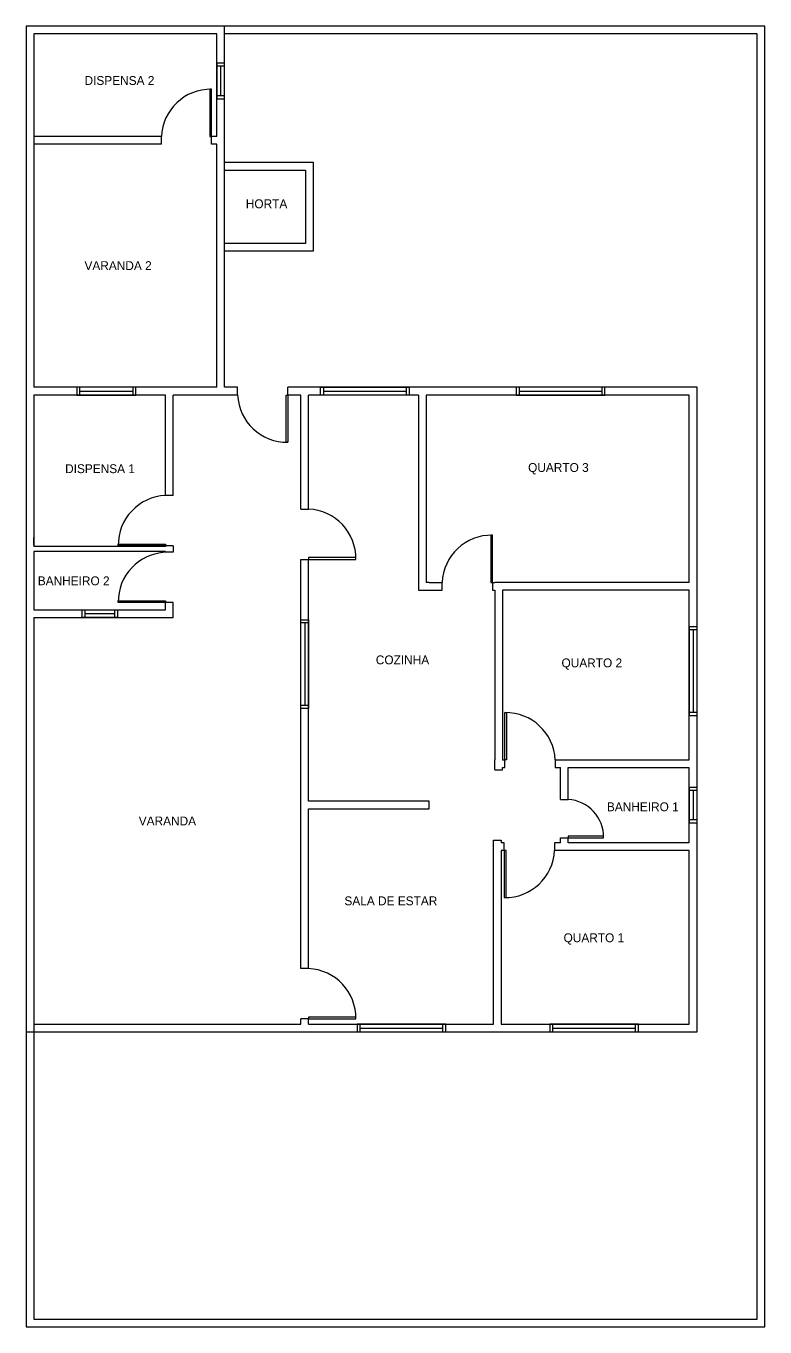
# Model space of a CAD drawing. Header units: millimetres. Extents: x 10 to 172, y 10 to 32.
# Drawn here: x 100 to 112.5, y 10 to 32 of the extents above; entities that cross this region are included whole.
import ezdxf

# ---------------------------------------------------------------- set-up
doc = ezdxf.new("R2010")
doc.units = ezdxf.units.MM
for name, color, linetype in [('Janelas e Portas', 6, 'Continuous'), ('Paredes', 7, 'Continuous'), ('Pisos', 2, 'Continuous'), ('Terreno', 1, 'Continuous'), ('Texto', 7, 'Continuous')]:
    doc.layers.add(name, color=color, linetype=linetype)
doc.styles.add('texto', font='')
doc.styles.get('texto').set_extended_font_data('Century Gothic')

msp = doc.modelspace()

# ---------------------------------------------------------------- hatches: boundary and pattern name
at = {"layer": 'Pisos'}
h = msp.add_hatch(dxfattribs=at)
h.set_pattern_fill('ANSI37', color=256, scale=0.05)
h.paths.add_polyline_path([(109.788, 18.684), (111.156, 18.684), (111.156, 18.909), (109.788, 18.909)], flags=9)

# ---------------------------------------------------------------- linework, layer by layer
at = {"layer": 'Janelas e Portas'}
for p, q in [((103.36, 31.37), (103.23, 31.37)), ((103.23, 31.37), (103.23, 30.77)), ((103.36, 31.32), (103.23, 31.32)), ((103.295, 30.82), (103.295, 31.32)), ((103.36, 30.77), (103.36, 31.37)), ((103.36, 30.82), (103.23, 30.82)), ((103.23, 30.77), (103.36, 30.77)), ((100.86, 25.89), (100.86, 25.76)), ((101.86, 25.89), (100.86, 25.89)), ((100.86, 25.76), (101.86, 25.76)), ((100.91, 25.76), (100.91, 25.89)), ((100.91, 25.825), (101.81, 25.825)), ((101.81, 25.76), (101.81, 25.89)), ((101.86, 25.76), (101.86, 25.89)), ((104.98, 25.76), (104.98, 25.89)), ((104.98, 25.89), (106.48, 25.89)), ((106.48, 25.76), (104.98, 25.76)), ((105.03, 25.89), (105.03, 25.76)), ((105.03, 25.825), (106.43, 25.825)), ((106.43, 25.89), (106.43, 25.76)), ((106.48, 25.89), (106.48, 25.76)), ((109.79, 25.89), (108.29, 25.89)), ((108.29, 25.89), (108.29, 25.76)), ((108.29, 25.76), (109.79, 25.76)), ((108.34, 25.89), (108.34, 25.76)), ((108.34, 25.825), (109.74, 25.825)), ((109.74, 25.89), (109.74, 25.76)), ((109.79, 25.76), (109.79, 25.89)), ((100.95, 22), (100.95, 22.13)), ((100.95, 22.13), (101.55, 22.13)), ((101.55, 22), (100.95, 22)), ((101, 22), (101, 22.13)), ((101, 22.065), (101.5, 22.065)), ((101.5, 22), (101.5, 22.13)), ((101.55, 22.13), (101.55, 22)), ((104.65, 20.46), (104.65, 21.96)), ((104.65, 21.96), (104.78, 21.96)), ((104.78, 21.91), (104.65, 21.91)), ((104.715, 21.91), (104.715, 20.51)), ((104.78, 21.96), (104.78, 20.46)), ((111.35, 21.84), (111.22, 21.84)), ((111.22, 21.84), (111.22, 20.34)), ((111.35, 21.79), (111.22, 21.79)), ((111.285, 21.79), (111.285, 20.39)), ((111.35, 20.34), (111.35, 21.84)), ((104.78, 20.51), (104.65, 20.51)), ((104.78, 20.46), (104.65, 20.46)), ((111.35, 20.39), (111.22, 20.39)), ((111.22, 20.34), (111.35, 20.34)), ((111.35, 19.125), (111.22, 19.125)), ((111.22, 19.125), (111.22, 19.075)), ((111.22, 19.075), (111.22, 18.525)), ((111.35, 19.075), (111.22, 19.075)), ((111.285, 19.075), (111.285, 18.575)), ((111.35, 19.075), (111.35, 19.125)), ((111.35, 18.525), (111.35, 19.075)), ((111.35, 18.575), (111.22, 18.575)), ((111.22, 18.525), (111.35, 18.525)), ((105.6, 15.12), (105.6, 14.99)), ((107.1, 15.12), (105.6, 15.12)), ((105.6, 15.12), (105.6, 15.12)), ((105.6, 14.99), (107.1, 14.99)), ((105.65, 14.99), (105.65, 15.12)), ((105.65, 15.055), (107.05, 15.055)), ((107.05, 14.99), (107.05, 15.12)), ((107.1, 14.99), (107.1, 15.12)), ((108.86, 15.12), (108.86, 14.99)), ((110.36, 15.12), (108.86, 15.12)), ((108.86, 14.99), (110.36, 14.99)), ((108.91, 14.99), (108.91, 15.12)), ((108.91, 15.055), (110.31, 15.055)), ((110.31, 14.99), (110.31, 15.12)), ((110.36, 14.99), (110.36, 15.12))]:
    msp.add_line(p, q, dxfattribs=at)
for points in [[(103.14, 30.13), (103.14, 30.93), (103.11, 30.93), (103.11, 30.13)], [(104.43, 25.76), (104.43, 24.96), (104.4, 24.96), (104.4, 25.76)], [(107.89, 22.59), (107.89, 23.39), (107.86, 23.39), (107.86, 22.59)], [(102.36, 23.21), (101.56, 23.21), (101.56, 23.24), (102.36, 23.24)], [(104.78, 22.98), (105.58, 22.98), (105.58, 23.01), (104.78, 23.01)], [(107.89, 22.59), (107.89, 22.59), (107.89, 22.59), (107.89, 22.59)], [(102.36, 22.25), (101.56, 22.25), (101.56, 22.28), (102.36, 22.28)], [(108.1, 19.59), (108.1, 20.39), (108.13, 20.39), (108.13, 19.59)], [(109.17, 18.27), (109.77, 18.27), (109.77, 18.3), (109.17, 18.3)], [(108.09, 18.06), (108.09, 17.26), (108.12, 17.26), (108.12, 18.06)], [(104.78, 15.21), (105.58, 15.21), (105.58, 15.24), (104.78, 15.24)]]:
    msp.add_lwpolyline(points, close=True, dxfattribs=at)
for centre, radius, start, end in [((103.125, 30.094), 0.836, 88.9716, 177.557), ((104.415, 25.796), 0.836, 182.443, 271.0284), ((102.396, 23.225), 0.836, 92.443, 181.0284), ((104.744, 22.995), 0.836, 358.9716, 87.557), ((107.875, 22.554), 0.836, 88.9716, 177.557), ((102.396, 22.265), 0.836, 92.443, 181.0284), ((108.115, 19.554), 0.836, 2.443, 91.0284), ((109.134, 18.285), 0.636, 358.6486, 86.7702), ((108.105, 18.096), 0.836, 268.9716, 357.557), ((104.744, 15.225), 0.836, 358.9716, 87.557)]:
    msp.add_arc(centre, radius, start, end, dxfattribs=at)
at = {"layer": 'Paredes'}
for p, q in [((103.36, 32), (100, 32)), ((100, 32), (100, 25.89)), ((103.36, 25.89), (103.36, 32)), ((103.23, 31.87), (100.13, 31.87)), ((100.13, 31.87), (100.13, 25.89)), ((103.23, 30.13), (103.23, 31.87)), ((102.29, 30.13), (100.13, 30.13)), ((102.29, 30), (100.13, 30)), ((102.29, 30), (102.29, 30.13)), ((103.23, 30.13), (103.14, 30.13)), ((103.14, 30), (103.14, 30.13)), ((103.23, 30), (103.14, 30)), ((103.23, 25.89), (103.23, 30)), ((103.36, 29.695), (104.86, 29.695)), ((103.36, 29.565), (104.73, 29.565)), ((104.73, 29.565), (104.73, 28.325)), ((104.86, 29.695), (104.86, 28.195)), ((104.73, 28.325), (103.36, 28.325)), ((104.86, 28.195), (103.36, 28.195)), ((100, 25.89), (100, 14.99)), ((103.23, 25.89), (100.13, 25.89)), ((102.36, 25.76), (100.13, 25.76)), ((100.13, 25.76), (100.13, 23.35)), ((102.36, 24.06), (102.36, 25.76)), ((103.58, 25.76), (102.49, 25.76)), ((102.49, 24.06), (102.49, 25.76)), ((103.58, 25.89), (103.36, 25.89)), ((103.58, 25.76), (103.58, 25.89)), ((111.35, 25.89), (104.43, 25.89)), ((104.43, 25.76), (104.43, 25.89)), ((104.65, 25.76), (104.43, 25.76)), ((104.65, 23.83), (104.65, 25.76)), ((106.64, 25.76), (104.78, 25.76)), ((104.78, 23.83), (104.78, 25.76)), ((106.64, 25.76), (106.64, 22.46)), ((111.22, 25.76), (106.77, 25.76)), ((106.77, 25.76), (106.77, 22.59)), ((111.22, 22.59), (111.22, 25.76)), ((111.35, 14.99), (111.35, 25.89)), ((102.49, 24.06), (102.36, 24.06)), ((104.65, 23.83), (104.78, 23.83)), ((100.13, 23.22), (100.13, 23.35)), ((100.13, 23.22), (100.13, 23.198)), ((102.36, 23.198), (100.13, 23.198)), ((100.13, 23.112), (100.13, 22.13)), ((102.36, 23.112), (100.13, 23.112)), ((102.49, 23.21), (102.36, 23.21)), ((102.36, 23.21), (102.36, 23.198)), ((102.36, 23.1), (102.36, 23.112)), ((102.49, 23.21), (102.49, 23.112)), ((102.49, 23.112), (102.49, 23.1)), ((102.49, 23.1), (102.36, 23.1)), ((104.65, 16.06), (104.65, 22.98)), ((104.65, 22.98), (104.78, 22.98)), ((104.78, 18.89), (104.78, 22.98)), ((106.64, 22.46), (106.82, 22.46)), ((106.82, 22.59), (106.77, 22.59)), ((106.82, 22.59), (107.04, 22.59)), ((106.82, 22.46), (107.04, 22.46)), ((107.04, 22.46), (107.04, 22.59)), ((107.89, 22.59), (107.93, 22.59)), ((107.89, 22.59), (107.89, 22.46)), ((107.89, 22.46), (107.93, 22.46)), ((111.22, 22.59), (107.93, 22.59)), ((107.93, 22.46), (107.93, 19.59)), ((111.22, 22.46), (108.06, 22.46)), ((108.06, 22.46), (108.06, 19.59)), ((111.22, 19.59), (111.22, 22.46)), ((102.36, 22.13), (102.36, 22.25)), ((102.49, 22.25), (102.36, 22.25)), ((102.49, 22), (102.49, 22.25)), ((100.13, 22.13), (102.36, 22.13)), ((100.13, 22), (102.49, 22)), ((100.13, 22), (100.13, 15.12)), ((107.93, 19.46), (107.93, 19.59)), ((108.06, 19.59), (108.1, 19.59)), ((108.1, 19.46), (108.1, 19.59)), ((108.95, 19.59), (109.04, 19.59)), ((108.95, 19.59), (108.95, 19.46)), ((109.04, 19.59), (109.17, 19.59)), ((109.17, 19.59), (111.22, 19.59)), ((107.93, 19.42), (107.93, 19.46)), ((107.93, 19.42), (108.06, 19.42)), ((108.06, 19.46), (108.1, 19.46)), ((108.06, 19.42), (108.06, 19.46)), ((108.95, 19.46), (109.04, 19.46)), ((109.04, 18.92), (109.04, 19.46)), ((109.17, 18.92), (109.17, 19.46)), ((109.17, 19.46), (111.22, 19.46)), ((111.22, 18.19), (111.22, 19.46)), ((109.04, 18.92), (109.17, 18.92)), ((106.82, 18.89), (104.78, 18.89)), ((104.78, 16.06), (104.78, 18.76)), ((104.78, 18.76), (106.82, 18.76)), ((106.82, 18.76), (106.82, 18.89)), ((109.04, 18.19), (109.04, 18.27)), ((109.04, 18.27), (109.17, 18.27)), ((109.17, 18.19), (109.17, 18.27)), ((107.91, 15.12), (107.91, 18.23)), ((107.91, 18.23), (108.04, 18.23)), ((108.04, 18.23), (108.04, 18.19)), ((108.09, 18.19), (108.04, 18.19)), ((108.04, 18.06), (108.04, 15.12)), ((108.09, 18.06), (108.04, 18.06)), ((108.09, 18.06), (108.09, 18.19)), ((109.04, 18.19), (108.94, 18.19)), ((108.94, 18.19), (108.94, 18.06)), ((111.22, 18.06), (108.94, 18.06)), ((111.22, 18.19), (109.17, 18.19)), ((111.22, 15.12), (111.22, 18.06)), ((104.78, 16.06), (104.65, 16.06)), ((104.65, 15.12), (104.65, 15.21)), ((104.78, 15.21), (104.65, 15.21)), ((104.78, 15.12), (104.78, 15.21)), ((100, 14.99), (111.35, 14.99)), ((100.13, 15.12), (104.65, 15.12)), ((104.78, 15.12), (107.91, 15.12)), ((108.04, 15.12), (111.22, 15.12))]:
    msp.add_line(p, q, dxfattribs=at)
at = {"layer": 'Terreno'}
for p, q in [((112.5, 32), (100, 32)), ((100, 32), (100, 10)), ((112.5, 10), (112.5, 32)), ((103.23, 31.87), (100.13, 31.87)), ((100.13, 31.87), (100.13, 25.89)), ((112.37, 31.87), (103.36, 31.87)), ((112.37, 10.13), (112.37, 31.87)), ((100.13, 25.76), (100.13, 23.198)), ((100.13, 23.112), (100.13, 22.13)), ((100.13, 22), (100.13, 10.13)), ((100.13, 10.13), (112.37, 10.13)), ((100, 10), (112.5, 10))]:
    msp.add_line(p, q, dxfattribs=at)

# ---------------------------------------------------------------- texts
at = {"layer": 'Texto', "char_height": 0.15, "attachment_point": 1, "style": 'texto'}
for s, width, insert in [('DISPENSA 2', 1.40272, (100.99, 31.154)), ('HORTA', 1.40272, (103.718, 29.069)), ('VARANDA 2', 1.40272, (100.989, 28.023)), ('DISPENSA 1', 1.40272, (100.661, 24.589)), ('QUARTO 3', 1.40272, (108.493, 24.609)), ('BANHEIRO 2', 1.40272, (100.199, 22.693)), ('COZINHA', 1.40272, (105.917, 21.356)), ('QUARTO 2', 1.40272, (109.058, 21.305)), ('BANHEIRO 1', 1.40272, (109.826, 18.872)), ('VARANDA', 1.40272, (101.907, 18.632)), ('SALA DE ESTAR', 1.87545, (105.386, 17.281)), ('QUARTO 1', 1.40272, (109.093, 16.657))]:
    msp.add_mtext_dynamic_manual_height_columns(s, width=width, gutter_width=0.75, heights=[0], dxfattribs=dict(at, insert=insert))

doc.saveas('drawing.dxf')
